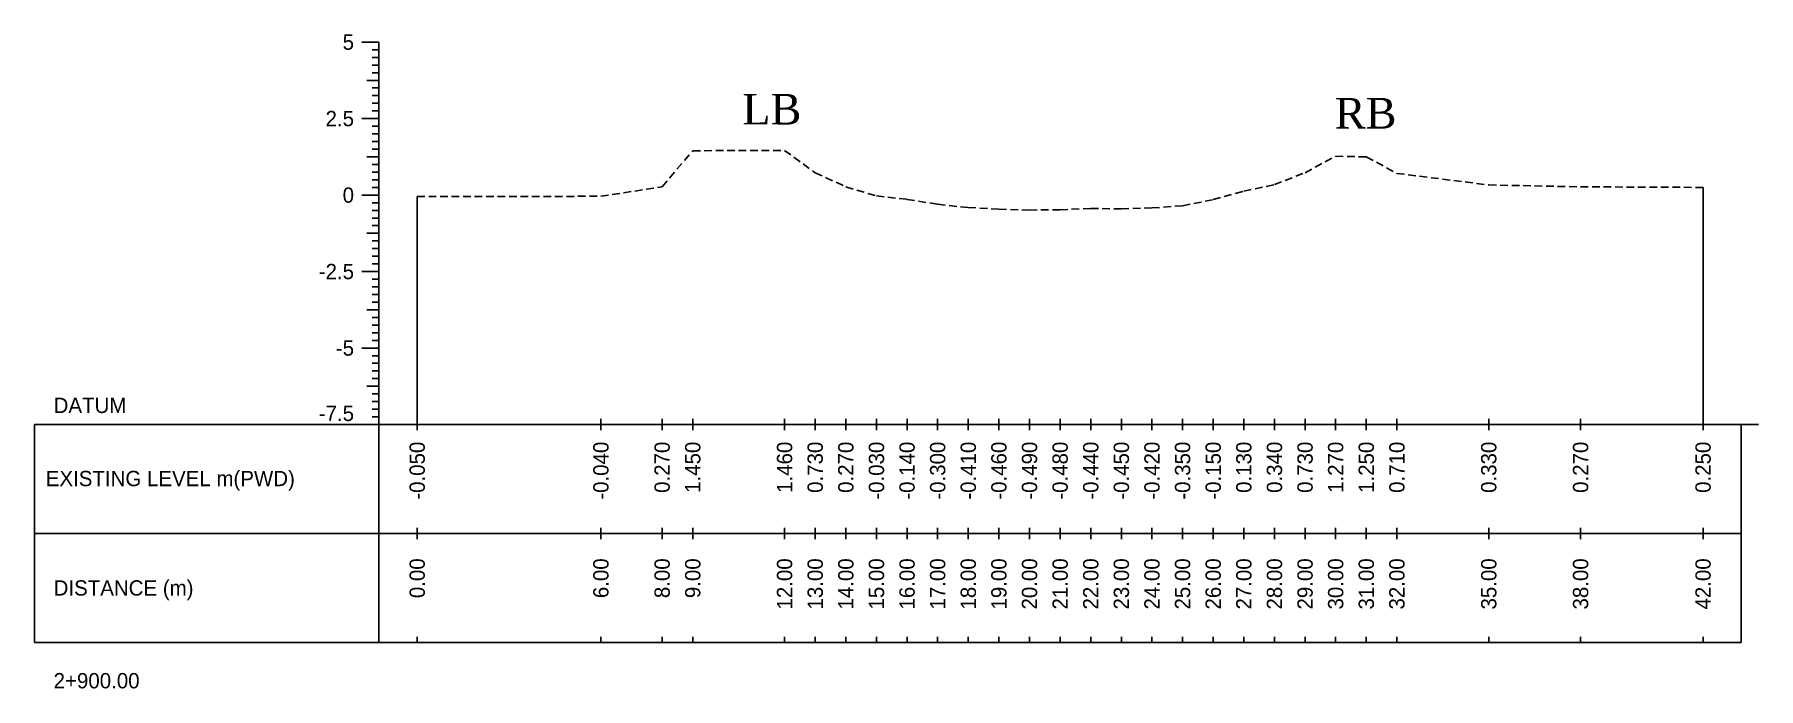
# Model space of a CAD drawing. Header units: inches. Extents: x 4752 to 6808, y -1487 to -426.
# Drawn here: x 6032.6 to 6088.9, y -1233.6 to -1212.2 of the extents above; entities that cross this region are included whole.
import ezdxf
from ezdxf.enums import TextEntityAlignment as Align

# ---------------------------------------------------------------- set-up
doc = ezdxf.new("R2010")
doc.units = ezdxf.units.IN
doc.header["$MEASUREMENT"] = 0
doc.linetypes.add('HIDDEN', pattern=[0.375, 0.25, -0.125])
doc.layers.add('CS_Drawing', color=7, linetype='Continuous')
doc.layers.add('GL', color=3, linetype='HIDDEN')
doc.styles.add('romans', font='romans.shx')

msp = doc.modelspace()

# ---------------------------------------------------------------- linework, layer by layer
at = {"layer": 'CS_Drawing'}
for p, q in [((6043.859, -1212.494), (6043.296, -1212.494)), ((6043.859, -1212.494), (6043.465, -1212.494)), ((6043.859, -1212.494), (6043.634, -1212.494)), ((6043.859, -1212.744), (6043.634, -1212.744)), ((6043.859, -1224.994), (6043.859, -1212.494)), ((6043.859, -1212.994), (6043.634, -1212.994)), ((6043.859, -1213.244), (6043.634, -1213.244)), ((6043.859, -1213.494), (6043.634, -1213.494)), ((6043.859, -1213.744), (6043.465, -1213.744)), ((6043.859, -1213.744), (6043.634, -1213.744)), ((6043.859, -1213.994), (6043.634, -1213.994)), ((6043.859, -1214.244), (6043.634, -1214.244)), ((6043.859, -1214.494), (6043.634, -1214.494)), ((6043.859, -1214.994), (6043.296, -1214.994)), ((6043.859, -1214.994), (6043.465, -1214.994)), ((6043.859, -1214.744), (6043.634, -1214.744)), ((6043.859, -1214.994), (6043.634, -1214.994)), ((6043.859, -1215.244), (6043.634, -1215.244)), ((6043.859, -1215.494), (6043.634, -1215.494)), ((6043.859, -1215.744), (6043.634, -1215.744)), ((6043.859, -1216.244), (6043.465, -1216.244)), ((6043.859, -1215.994), (6043.634, -1215.994)), ((6043.859, -1216.244), (6043.634, -1216.244)), ((6043.859, -1216.494), (6043.634, -1216.494)), ((6043.859, -1216.744), (6043.634, -1216.744)), ((6043.859, -1216.994), (6043.634, -1216.994)), ((6043.859, -1217.244), (6043.634, -1217.244)), ((6087.109, -1224.994), (6087.109, -1217.244)), ((6043.859, -1217.494), (6043.296, -1217.494)), ((6043.859, -1217.494), (6043.465, -1217.494)), ((6043.859, -1217.494), (6043.634, -1217.494)), ((6043.859, -1217.744), (6043.634, -1217.744)), ((6043.859, -1217.994), (6043.634, -1217.994)), ((6045.109, -1224.994), (6045.109, -1217.544)), ((6043.859, -1218.244), (6043.634, -1218.244)), ((6043.859, -1218.494), (6043.634, -1218.494)), ((6043.859, -1218.744), (6043.465, -1218.744)), ((6043.859, -1218.744), (6043.634, -1218.744)), ((6043.859, -1218.994), (6043.634, -1218.994)), ((6043.859, -1219.244), (6043.634, -1219.244)), ((6043.859, -1219.494), (6043.634, -1219.494)), ((6043.859, -1219.994), (6043.296, -1219.994)), ((6043.859, -1219.994), (6043.465, -1219.994)), ((6043.859, -1219.744), (6043.634, -1219.744)), ((6043.859, -1219.994), (6043.634, -1219.994)), ((6043.859, -1220.244), (6043.634, -1220.244)), ((6043.859, -1220.494), (6043.634, -1220.494)), ((6043.859, -1220.744), (6043.634, -1220.744)), ((6043.859, -1221.244), (6043.465, -1221.244)), ((6043.859, -1220.994), (6043.634, -1220.994)), ((6043.859, -1221.244), (6043.634, -1221.244)), ((6043.859, -1221.494), (6043.634, -1221.494)), ((6043.859, -1221.744), (6043.634, -1221.744)), ((6043.859, -1222.494), (6043.296, -1222.494)), ((6043.859, -1222.494), (6043.465, -1222.494)), ((6043.859, -1221.994), (6043.634, -1221.994)), ((6043.859, -1222.244), (6043.634, -1222.244)), ((6043.859, -1222.494), (6043.634, -1222.494)), ((6043.859, -1222.744), (6043.634, -1222.744)), ((6043.859, -1222.994), (6043.634, -1222.994)), ((6043.859, -1223.244), (6043.634, -1223.244)), ((6043.859, -1223.494), (6043.634, -1223.494)), ((6043.859, -1223.744), (6043.465, -1223.744)), ((6043.859, -1223.744), (6043.634, -1223.744)), ((6043.859, -1223.994), (6043.634, -1223.994)), ((6043.859, -1224.244), (6043.634, -1224.244)), ((6043.859, -1224.494), (6043.634, -1224.494)), ((6043.859, -1224.744), (6043.634, -1224.744)), ((6032.609, -1224.994), (6043.859, -1224.994)), ((6032.609, -1224.994), (6032.609, -1232.119)), ((6043.859, -1224.994), (6043.296, -1224.994)), ((6043.859, -1224.994), (6043.465, -1224.994)), ((6043.859, -1224.994), (6043.634, -1224.994)), ((6043.859, -1224.994), (6088.359, -1224.994)), ((6043.859, -1224.994), (6043.859, -1232.119)), ((6045.109, -1225.181), (6045.109, -1224.806)), ((6051.109, -1225.181), (6051.109, -1224.806)), ((6053.109, -1225.181), (6053.109, -1224.806)), ((6054.109, -1225.181), (6054.109, -1224.806)), ((6057.109, -1225.181), (6057.109, -1224.806)), ((6058.109, -1225.181), (6058.109, -1224.806)), ((6059.109, -1225.181), (6059.109, -1224.806)), ((6060.109, -1225.181), (6060.109, -1224.806)), ((6061.109, -1225.181), (6061.109, -1224.806)), ((6062.109, -1225.181), (6062.109, -1224.806)), ((6063.109, -1225.181), (6063.109, -1224.806)), ((6064.109, -1225.181), (6064.109, -1224.806)), ((6065.109, -1225.181), (6065.109, -1224.806)), ((6066.109, -1225.181), (6066.109, -1224.806)), ((6067.109, -1225.181), (6067.109, -1224.806)), ((6068.109, -1225.181), (6068.109, -1224.806)), ((6069.109, -1225.181), (6069.109, -1224.806)), ((6070.109, -1225.181), (6070.109, -1224.806)), ((6071.109, -1225.181), (6071.109, -1224.806)), ((6072.109, -1225.181), (6072.109, -1224.806)), ((6073.109, -1225.181), (6073.109, -1224.806)), ((6074.109, -1225.181), (6074.109, -1224.806)), ((6075.109, -1225.181), (6075.109, -1224.806)), ((6076.109, -1225.181), (6076.109, -1224.806)), ((6077.109, -1225.181), (6077.109, -1224.806)), ((6080.109, -1225.181), (6080.109, -1224.806)), ((6083.109, -1225.181), (6083.109, -1224.806)), ((6087.109, -1225.181), (6087.109, -1224.806)), ((6088.359, -1224.994), (6088.921, -1224.994)), ((6088.359, -1224.994), (6088.752, -1224.994)), ((6088.359, -1224.994), (6088.584, -1224.994)), ((6088.359, -1224.994), (6088.359, -1232.119)), ((6032.609, -1228.556), (6043.859, -1228.556)), ((6043.859, -1228.556), (6088.359, -1228.556)), ((6043.859, -1228.556), (6088.359, -1228.556)), ((6045.109, -1228.744), (6045.109, -1228.369)), ((6051.109, -1228.744), (6051.109, -1228.369)), ((6053.109, -1228.744), (6053.109, -1228.369)), ((6054.109, -1228.744), (6054.109, -1228.369)), ((6057.109, -1228.744), (6057.109, -1228.369)), ((6058.109, -1228.744), (6058.109, -1228.369)), ((6059.109, -1228.744), (6059.109, -1228.369)), ((6060.109, -1228.744), (6060.109, -1228.369)), ((6061.109, -1228.744), (6061.109, -1228.369)), ((6062.109, -1228.744), (6062.109, -1228.369)), ((6063.109, -1228.744), (6063.109, -1228.369)), ((6064.109, -1228.744), (6064.109, -1228.369)), ((6065.109, -1228.744), (6065.109, -1228.369)), ((6066.109, -1228.744), (6066.109, -1228.369)), ((6067.109, -1228.744), (6067.109, -1228.369)), ((6068.109, -1228.744), (6068.109, -1228.369)), ((6069.109, -1228.744), (6069.109, -1228.369)), ((6070.109, -1228.744), (6070.109, -1228.369)), ((6071.109, -1228.744), (6071.109, -1228.369)), ((6072.109, -1228.744), (6072.109, -1228.369)), ((6073.109, -1228.744), (6073.109, -1228.369)), ((6074.109, -1228.744), (6074.109, -1228.369)), ((6075.109, -1228.744), (6075.109, -1228.369)), ((6076.109, -1228.744), (6076.109, -1228.369)), ((6077.109, -1228.744), (6077.109, -1228.369)), ((6080.109, -1228.744), (6080.109, -1228.369)), ((6083.109, -1228.744), (6083.109, -1228.369)), ((6087.109, -1228.744), (6087.109, -1228.369)), ((6045.109, -1232.119), (6045.109, -1231.931)), ((6051.109, -1232.119), (6051.109, -1231.931)), ((6053.109, -1232.119), (6053.109, -1231.931)), ((6054.109, -1232.119), (6054.109, -1231.931)), ((6057.109, -1232.119), (6057.109, -1231.931)), ((6058.109, -1232.119), (6058.109, -1231.931)), ((6059.109, -1232.119), (6059.109, -1231.931)), ((6060.109, -1232.119), (6060.109, -1231.931)), ((6061.109, -1232.119), (6061.109, -1231.931)), ((6062.109, -1232.119), (6062.109, -1231.931)), ((6063.109, -1232.119), (6063.109, -1231.931)), ((6064.109, -1232.119), (6064.109, -1231.931)), ((6065.109, -1232.119), (6065.109, -1231.931)), ((6066.109, -1232.119), (6066.109, -1231.931)), ((6067.109, -1232.119), (6067.109, -1231.931)), ((6068.109, -1232.119), (6068.109, -1231.931)), ((6069.109, -1232.119), (6069.109, -1231.931)), ((6070.109, -1232.119), (6070.109, -1231.931)), ((6071.109, -1232.119), (6071.109, -1231.931)), ((6072.109, -1232.119), (6072.109, -1231.931)), ((6073.109, -1232.119), (6073.109, -1231.931)), ((6074.109, -1232.119), (6074.109, -1231.931)), ((6075.109, -1232.119), (6075.109, -1231.931)), ((6076.109, -1232.119), (6076.109, -1231.931)), ((6077.109, -1232.119), (6077.109, -1231.931)), ((6080.109, -1232.119), (6080.109, -1231.931)), ((6083.109, -1232.119), (6083.109, -1231.931)), ((6087.109, -1232.119), (6087.109, -1231.931)), ((6032.609, -1232.119), (6043.859, -1232.119)), ((6043.859, -1232.119), (6088.359, -1232.119))]:
    msp.add_line(p, q, dxfattribs=at)
at = {"layer": 'GL'}
msp.add_lwpolyline([(6045.109, -1217.544), (6051.109, -1217.534), (6053.109, -1217.224), (6054.109, -1216.044), (6057.109, -1216.034), (6058.109, -1216.764), (6059.109, -1217.224), (6060.109, -1217.524), (6061.109, -1217.634), (6062.109, -1217.794), (6063.109, -1217.904), (6064.109, -1217.954), (6065.109, -1217.984), (6066.109, -1217.974), (6067.109, -1217.934), (6068.109, -1217.944), (6069.109, -1217.914), (6070.109, -1217.844), (6071.109, -1217.644), (6072.109, -1217.364), (6073.109, -1217.154), (6074.109, -1216.764), (6075.109, -1216.224), (6076.109, -1216.244), (6077.109, -1216.784), (6080.109, -1217.164), (6083.109, -1217.224), (6087.109, -1217.244)], dxfattribs=at)

# ---------------------------------------------------------------- texts
at = {"char_height": 1, "width": 325.84704, "attachment_point": 1, "style": 'romans'}
for s, insert in [('{\\fTimes New Roman|b0|i0|c0|p18;LB}', (6055.727, -1214.187)), ('\\pi-1,l1;{\\fTimes New Roman|b0|i0|c0|p18;RB}', (6075.082, -1214.318))]:
    msp.add_mtext(s, dxfattribs=dict(at, insert=insert))
at = {"layer": 'CS_Drawing'}
for s, p in [('5', (6043.046, -1212.494)), ('2.5', (6043.046, -1214.994)), ('0', (6043.046, -1217.494)), ('-2.5', (6043.046, -1219.994)), ('-5', (6043.046, -1222.494))]:
    msp.add_text(s, height=0.5, dxfattribs=at).set_placement(p, align=Align.MIDDLE_RIGHT)
for s, p in [('DATUM', (6033.234, -1224.369)), ('EXISTING LEVEL m(PWD)', (6032.978, -1226.76)), ('DISTANCE (m)', (6033.234, -1230.337)), ('2+900.00', (6033.234, -1233.369))]:
    msp.add_text(s, height=0.5, dxfattribs=at).set_placement(p, align=Align.MIDDLE_LEFT)
msp.add_text('-7.5', height=0.5, dxfattribs=at).set_placement((6043.046, -1224.881), align=Align.RIGHT)
for s, p in [('-0.050', (6045.109, -1225.556)), ('-0.040', (6051.109, -1225.556)), ('0.270', (6053.109, -1225.556)), ('1.450', (6054.109, -1225.556)), ('1.460', (6057.109, -1225.556)), ('0.730', (6058.109, -1225.556)), ('0.270', (6059.109, -1225.556)), ('-0.030', (6060.109, -1225.556)), ('-0.140', (6061.109, -1225.556)), ('-0.300', (6062.109, -1225.556)), ('-0.410', (6063.109, -1225.556)), ('-0.460', (6064.109, -1225.556)), ('-0.490', (6065.109, -1225.556)), ('-0.480', (6066.109, -1225.556)), ('-0.440', (6067.109, -1225.556)), ('-0.450', (6068.109, -1225.556)), ('-0.420', (6069.109, -1225.556)), ('-0.350', (6070.109, -1225.556)), ('-0.150', (6071.109, -1225.556)), ('0.130', (6072.109, -1225.556)), ('0.340', (6073.109, -1225.556)), ('0.730', (6074.109, -1225.556)), ('1.270', (6075.109, -1225.556)), ('1.250', (6076.109, -1225.556)), ('0.710', (6077.109, -1225.556)), ('0.330', (6080.109, -1225.556)), ('0.270', (6083.109, -1225.556)), ('0.250', (6087.109, -1225.556)), ('0.00', (6045.109, -1229.369)), ('6.00', (6051.109, -1229.369)), ('8.00', (6053.109, -1229.369)), ('9.00', (6054.109, -1229.369)), ('12.00', (6057.109, -1229.369)), ('13.00', (6058.109, -1229.369)), ('14.00', (6059.109, -1229.369)), ('15.00', (6060.109, -1229.369)), ('16.00', (6061.109, -1229.369)), ('17.00', (6062.109, -1229.369)), ('18.00', (6063.109, -1229.369)), ('19.00', (6064.109, -1229.369)), ('20.00', (6065.109, -1229.369)), ('21.00', (6066.109, -1229.369)), ('22.00', (6067.109, -1229.369)), ('23.00', (6068.109, -1229.369)), ('24.00', (6069.109, -1229.369)), ('25.00', (6070.109, -1229.369)), ('26.00', (6071.109, -1229.369)), ('27.00', (6072.109, -1229.369)), ('28.00', (6073.109, -1229.369)), ('29.00', (6074.109, -1229.369)), ('30.00', (6075.109, -1229.369)), ('31.00', (6076.109, -1229.369)), ('32.00', (6077.109, -1229.369)), ('35.00', (6080.109, -1229.369)), ('38.00', (6083.109, -1229.369)), ('42.00', (6087.109, -1229.369))]:
    msp.add_text(s, height=0.5, rotation=90, dxfattribs=at).set_placement(p, align=Align.MIDDLE_RIGHT)

doc.saveas('drawing.dxf')
